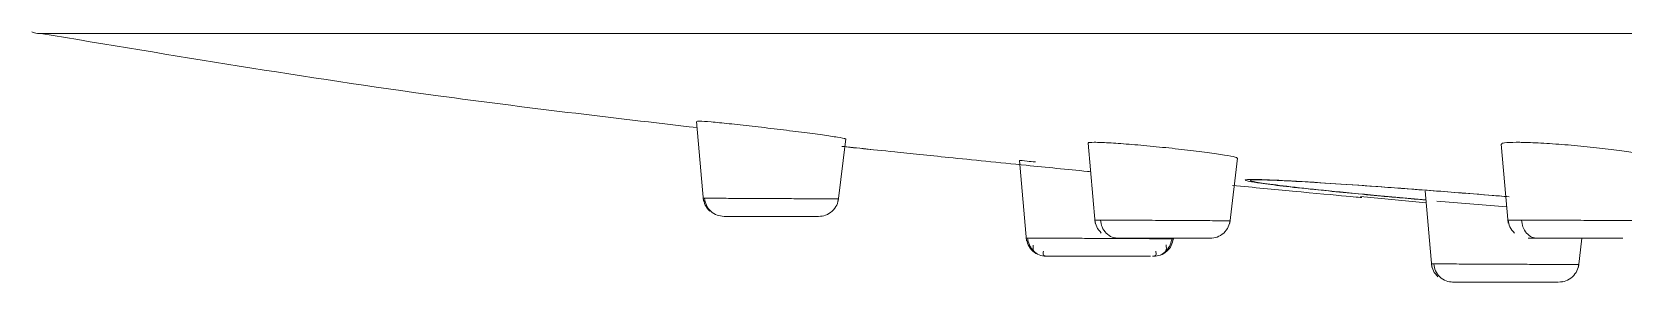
# Model space of a CAD drawing. Extents: x 2239 to 2659, y -1043 to -449.
# Drawn here: x 2340.4 to 2348.41, y -604.24 to -602.99 of the extents above; entities that cross this region are included whole.
import ezdxf

# ---------------------------------------------------------------- set-up
doc = ezdxf.new("R2010")
doc.units = 0
doc.header["$LTSCALE"] = 7
doc.header["$MEASUREMENT"] = 0
doc.layers.get('0').update_dxf_attribs({"color": 2, "linetype": 'CONTINUOUS'})

msp = doc.modelspace()

# ---------------------------------------------------------------- linework, layer by layer
at = {"color": 8, "linetype": 'Continuous', "lineweight": 15}
for p, q in [((2362.2509, -602.9948), (2340.4286, -602.9948)), ((2347.4162, -603.83), (2347.1691, -603.8081)), ((2347.8231, -603.8647), (2347.4717, -603.836)), ((2347.4551, -604.1521), (2347.4478, -604.1521))]:
    msp.add_line(p, q, dxfattribs=at)
at = {"color": 7, "linetype": 'Continuous', "lineweight": 15}
for p, q in [((2343.7457, -603.4359), (2343.7457, -603.4361)), ((2343.7457, -603.4361), (2343.7808, -603.8362)), ((2344.4584, -603.8362), (2344.4966, -603.5243)), ((2344.5839, -603.5729), (2344.4844, -603.5625)), ((2344.6218, -603.5768), (2344.5839, -603.5729)), ((2345.7159, -603.5451), (2345.7516, -603.9467)), ((2347.7944, -603.5498), (2347.8306, -603.9467)), ((2345.3707, -603.6317), (2345.4061, -604.0364)), ((2346.429, -603.9467), (2346.4686, -603.6208)), ((2347.0872, -603.8135), (2347.4175, -603.8445)), ((2347.4123, -603.7854), (2347.4459, -604.1676)), ((2343.8838, -603.9134), (2343.8837, -603.9134)), ((2348.1832, -604.1676), (2348.2009, -604.0234)), ((2347.549, -604.2434), (2347.5519, -604.2434)), ((2348.0855, -604.2434), (2348.1043, -604.2399))]:
    msp.add_line(p, q, dxfattribs=at)
for centre, radius, start, end in [((2340.4489, -602.8765), 0.12, 246.1609, 260.24394), ((2347.1653, -603.6607), 0.1475, 266.42322, 271.47418)]:
    msp.add_arc(centre, radius, start, end, dxfattribs=at)
for points, knots in [([(2340.445, -602.9938), (2341.111, -603.105), (2342.2086, -603.2883), (2343.3138, -603.4168), (2343.7484, -603.4673)], [0, 0, 0, 0, 0.606778, 1, 1, 1, 1]), ([(2344.4914, -603.5237), (2344.4926, -603.5234), (2344.4968, -603.5225), (2344.4591, -603.5158), (2344.3839, -603.5047), (2344.2766, -603.4904), (2344.1521, -603.4749), (2344.0235, -603.4598), (2343.906, -603.4469), (2343.8128, -603.4378), (2343.7691, -603.4346), (2343.7482, -603.4339), (2343.7497, -603.435), (2343.7507, -603.4357)], [0, 0, 0, 0, 0.046187, 0.152641, 0.25937, 0.366637, 0.474421, 0.582489, 0.69046, 0.797986, 0.90492, 0.938163, 1, 1, 1, 1]), ([(2344.477, -603.5618), (2344.5054, -603.5647), (2344.5554, -603.57), (2344.7474, -603.5898), (2345.0178, -603.6176), (2345.3611, -603.6521), (2345.6147, -603.6776), (2345.7236, -603.6881), (2345.7287, -603.6886)], [0, 0, 0, 0, 0.21543, 0.379928, 0.585452, 0.821239, 0.991598, 1, 1, 1, 1]), ([(2345.7464, -603.541), (2345.7308, -603.5412), (2345.7117, -603.5414), (2345.7183, -603.5443), (2345.7195, -603.5448)], [0, 0, 0, 0, 0.8207962, 1, 1, 1, 1]), ([(2346.4653, -603.6204), (2346.4641, -603.6188), (2346.4615, -603.6153), (2346.4073, -603.6052), (2346.3187, -603.5923), (2346.203, -603.5781), (2346.0748, -603.5643), (2345.9483, -603.5526), (2345.8388, -603.5443), (2345.7754, -603.5412), (2345.752, -603.541), (2345.7464, -603.541)], [0, 0, 0, 0, 0.099004, 0.221575, 0.344641, 0.468188, 0.591991, 0.715708, 0.839018, 0.961773, 1, 1, 1, 1]), ([(2347.8696, -603.541), (2347.8469, -603.5414), (2347.8031, -603.5422), (2347.7982, -603.5472), (2347.7958, -603.5497)], [0, 0, 0, 0, 0.517446, 1, 1, 1, 1]), ([(2348.5454, -603.6158), (2348.5461, -603.6156), (2348.5532, -603.6132), (2348.5265, -603.605), (2348.4644, -603.5923), (2348.3648, -603.5781), (2348.2441, -603.5644), (2348.1146, -603.5526), (2347.9921, -603.5443), (2347.9124, -603.5412), (2347.8778, -603.541), (2347.8696, -603.541)], [0, 0, 0, 0, 0.014594, 0.148651, 0.283246, 0.418367, 0.553769, 0.689075, 0.823935, 0.958194, 1, 1, 1, 1]), ([(2345.451, -603.6399), (2345.4362, -603.6384), (2345.3934, -603.6341), (2345.3734, -603.6321), (2345.3713, -603.6318), (2345.3707, -603.6317)], [0, 0, 0, 0, 0.286283, 0.830439, 1, 1, 1, 1]), ([(2346.7611, -603.7371), (2346.8241, -603.7407), (2346.9499, -603.7481), (2347.2024, -603.7656), (2347.4847, -603.7868), (2347.7026, -603.8037), (2347.8188, -603.8134), (2347.8348, -603.8147)], [0, 0, 0, 0, 0.240337, 0.480595, 0.720997, 0.961514, 1, 1, 1, 1]), ([(2346.7646, -603.7369), (2346.8034, -603.7391), (2346.8979, -603.7444), (2347.0993, -603.758), (2347.3522, -603.7765), (2347.6032, -603.7957), (2347.7666, -603.8091), (2347.8348, -603.8147)], [0, 0, 0, 0, 0.156367, 0.381025, 0.607599, 0.836082, 1, 1, 1, 1]), ([(2346.4434, -603.7578), (2346.5492, -603.7678), (2346.7975, -603.7913), (2346.9956, -603.8097), (2347.0891, -603.8183), (2347.0902, -603.8185), (2347.0908, -603.8185)], [0, 0, 0, 0, 0.2697937, 0.6326933, 0.796904, 1, 1, 1, 1]), ([(2347.0851, -603.818), (2347.0858, -603.818), (2347.0891, -603.8184), (2347.092, -603.8186), (2347.0943, -603.8188)], [0, 0, 0, 0, 0.233785, 1, 1, 1, 1]), ([(2343.7795, -603.8213), (2343.7816, -603.8333), (2343.786, -603.8583), (2343.8029, -603.8773), (2343.8116, -603.8871)], [0, 0, 0, 0, 0.481968, 1, 1, 1, 1]), ([(2343.7859, -603.8221), (2343.7881, -603.8339), (2343.7928, -603.8583), (2343.8159, -603.8887), (2343.8477, -603.9095), (2343.8719, -603.9121), (2343.8837, -603.9134)], [0, 0, 0, 0, 0.241136, 0.499941, 0.758776, 1, 1, 1, 1]), ([(2344.428, -603.8871), (2344.4174, -603.8949), (2344.3971, -603.9101), (2344.3718, -603.9123), (2344.3596, -603.9134)], [0, 0, 0, 0, 0.5179626, 1, 1, 1, 1]), ([(2344.428, -603.8871), (2344.4174, -603.8949), (2344.3971, -603.9101), (2344.3718, -603.9123), (2344.3596, -603.9134)], [0, 0, 0, 0, 0.517963, 1, 1, 1, 1]), ([(2344.428, -603.8871), (2344.4367, -603.8773), (2344.4536, -603.8583), (2344.458, -603.8333), (2344.4601, -603.8213)], [0, 0, 0, 0, 0.5180319, 1, 1, 1, 1]), ([(2344.428, -603.8871), (2344.4367, -603.8773), (2344.4536, -603.8583), (2344.458, -603.8333), (2344.4601, -603.8213)], [0, 0, 0, 0, 0.518032, 1, 1, 1, 1]), ([(2343.8837, -603.9134), (2343.8932, -603.9134), (2343.9123, -603.9134), (2343.9819, -603.9134), (2344.0704, -603.9134), (2344.1668, -603.9134), (2344.2564, -603.9134), (2344.3235, -603.9134), (2344.3592, -603.9134), (2344.3567, -603.9134), (2344.3558, -603.9134)], [0, 0, 0, 0, 0.132342, 0.265786, 0.39901, 0.532318, 0.665657, 0.798958, 0.932499, 1, 1, 1, 1]), ([(2345.7503, -603.9313), (2345.7524, -603.9433), (2345.7567, -603.9683), (2345.7736, -603.9873), (2345.7824, -603.9971)], [0, 0, 0, 0, 0.481965, 1, 1, 1, 1]), ([(2345.8694, -604.0234), (2345.8584, -604.0221), (2345.8357, -604.0195), (2345.8059, -603.9987), (2345.7843, -603.9683), (2345.78, -603.9439), (2345.7779, -603.9321)], [0, 0, 0, 0, 0.241192, 0.500049, 0.758857, 1, 1, 1, 1]), ([(2346.3987, -603.9971), (2346.4075, -603.9873), (2346.4243, -603.9683), (2346.4287, -603.9433), (2346.4308, -603.9313)], [0, 0, 0, 0, 0.518035, 1, 1, 1, 1]), ([(2346.3987, -603.9971), (2346.4075, -603.9873), (2346.4243, -603.9683), (2346.4287, -603.9433), (2346.4308, -603.9313)], [0, 0, 0, 0, 0.518035, 1, 1, 1, 1]), ([(2347.8292, -603.9313), (2347.8313, -603.9433), (2347.8357, -603.9683), (2347.8526, -603.9873), (2347.8613, -603.9971)], [0, 0, 0, 0, 0.481971, 1, 1, 1, 1]), ([(2347.9768, -604.0234), (2347.9672, -604.0221), (2347.9474, -604.0195), (2347.9215, -603.9987), (2347.9026, -603.9683), (2347.8988, -603.9439), (2347.897, -603.9321)], [0, 0, 0, 0, 0.241156, 0.499976, 0.758739, 1, 1, 1, 1]), ([(2346.1451, -604.0256), (2346.1416, -604.0256), (2346.1341, -604.0256), (2346.0793, -604.0254), (2346.0115, -604.0251), (2345.944, -604.0247), (2345.8637, -604.0242), (2345.7752, -604.0238), (2345.6868, -604.0234), (2345.6067, -604.023), (2345.5393, -604.0226), (2345.4713, -604.0222), (2345.4161, -604.0221), (2345.4084, -604.0221), (2345.4049, -604.0221)], [0, 0, 0, 0, 0.098804, 0.214847, 0.279632, 0.348756, 0.422209, 0.499984, 0.577346, 0.650486, 0.719408, 0.784114, 0.900387, 1, 1, 1, 1]), ([(2345.4049, -604.0221), (2345.4072, -604.0339), (2345.4119, -604.0583), (2345.4355, -604.0887), (2345.4679, -604.1095), (2345.4926, -604.1121), (2345.5045, -604.1134)], [0, 0, 0, 0, 0.241277, 0.500061, 0.758794, 1, 1, 1, 1]), ([(2345.4112, -604.0213), (2345.4135, -604.0332), (2345.4169, -604.0514), (2345.4298, -604.0731), (2345.4387, -604.0824), (2345.4432, -604.0871)], [0, 0, 0, 0, 0.480835, 0.737829, 1, 1, 1, 1]), ([(2345.4399, -604.0572), (2345.4386, -604.0681), (2345.4362, -604.0892), (2345.4587, -604.1012), (2345.4697, -604.1071)], [0, 0, 0, 0, 0.515369, 1, 1, 1, 1]), ([(2345.8694, -604.0234), (2345.885, -604.0234), (2345.9164, -604.0234), (2345.9989, -604.0234), (2346.0932, -604.0234), (2346.1878, -604.0234), (2346.2667, -604.0234), (2346.321, -604.0234), (2346.3273, -604.0234), (2346.3305, -604.0234)], [0, 0, 0, 0, 0.142658, 0.286516, 0.430131, 0.573836, 0.717572, 0.861277, 1, 1, 1, 1]), ([(2346.0458, -604.1134), (2346.0574, -604.1122), (2346.0815, -604.1097), (2346.1133, -604.09), (2346.137, -604.0608), (2346.1424, -604.0371), (2346.1451, -604.0256)], [0, 0, 0, 0, 0.240395, 0.498253, 0.757076, 1, 1, 1, 1]), ([(2346.0808, -604.1071), (2346.0915, -604.1011), (2346.1136, -604.0888), (2346.1102, -604.0672), (2346.1084, -604.056)], [0, 0, 0, 0, 0.48467, 1, 1, 1, 1]), ([(2346.1068, -604.0871), (2346.1113, -604.0824), (2346.1201, -604.0731), (2346.1328, -604.0514), (2346.1361, -604.0332), (2346.1383, -604.0213)], [0, 0, 0, 0, 0.262201, 0.519202, 1, 1, 1, 1]), ([(2346.3987, -603.9971), (2346.3882, -604.0049), (2346.3678, -604.0201), (2346.3425, -604.0223), (2346.3303, -604.0234)], [0, 0, 0, 0, 0.5179811, 1, 1, 1, 1]), ([(2346.3987, -603.9971), (2346.3882, -604.0049), (2346.3678, -604.0201), (2346.3425, -604.0223), (2346.3303, -604.0234)], [0, 0, 0, 0, 0.5179811, 1, 1, 1, 1]), ([(2347.9768, -604.0234), (2347.9604, -604.0234), (2347.9276, -604.0234), (2347.93, -604.0234), (2347.9313, -604.0234)], [0, 0, 0, 0, 0.4979016, 1, 1, 1, 1]), ([(2348.4058, -604.0234), (2348.4069, -604.0234), (2348.4111, -604.0234), (2348.3801, -604.0234), (2348.3177, -604.0234), (2348.23, -604.0234), (2348.1343, -604.0234), (2348.0418, -604.0234), (2347.9984, -604.0234), (2347.9768, -604.0234)], [0, 0, 0, 0, 0.055598, 0.213139, 0.370716, 0.528271, 0.68572, 0.843411, 1, 1, 1, 1]), ([(2345.51, -604.1134), (2345.5025, -604.1123), (2345.4866, -604.1099), (2345.4894, -604.095), (2345.4908, -604.0871)], [0, 0, 0, 0, 0.474818, 1, 1, 1, 1]), ([(2345.5045, -604.1134), (2345.5086, -604.1134), (2345.5167, -604.1134), (2345.5789, -604.1134), (2345.6685, -604.1134), (2345.7749, -604.1134), (2345.8819, -604.1134), (2345.9697, -604.1134), (2346.0219, -604.1134), (2346.029, -604.1134), (2346.0304, -604.1134)], [0, 0, 0, 0, 0.137049, 0.275319, 0.413362, 0.551482, 0.689636, 0.827745, 0.966106, 1, 1, 1, 1]), ([(2346.056, -604.0871), (2346.0581, -604.095), (2346.062, -604.1099), (2346.047, -604.1123), (2346.0398, -604.1134)], [0, 0, 0, 0, 0.525256, 1, 1, 1, 1]), ([(2347.4445, -604.1513), (2347.4466, -604.1633), (2347.4509, -604.1883), (2347.4678, -604.2073), (2347.4766, -604.2171)], [0, 0, 0, 0, 0.481965, 1, 1, 1, 1]), ([(2347.4552, -604.1521), (2347.4574, -604.1639), (2347.462, -604.1883), (2347.4848, -604.2187), (2347.5163, -604.2395), (2347.5403, -604.2421), (2347.5519, -604.2434)], [0, 0, 0, 0, 0.241138, 0.499943, 0.758773, 1, 1, 1, 1]), ([(2348.153, -604.2171), (2348.1425, -604.2249), (2348.1221, -604.2401), (2348.0969, -604.2423), (2348.0847, -604.2434)], [0, 0, 0, 0, 0.518053, 1, 1, 1, 1]), ([(2348.153, -604.2171), (2348.1618, -604.2073), (2348.1787, -604.1883), (2348.183, -604.1633), (2348.1852, -604.1513)], [0, 0, 0, 0, 0.518029, 1, 1, 1, 1]), ([(2347.5519, -604.2434), (2347.5642, -604.2434), (2347.5889, -604.2434), (2347.6708, -604.2434), (2347.7721, -604.2434), (2347.8808, -604.2434), (2347.9785, -604.2434), (2348.0543, -604.2434), (2348.073, -604.2434), (2348.0823, -604.2434)], [0, 0, 0, 0, 0.141859, 0.28498, 0.42786, 0.570827, 0.713828, 0.85678, 1, 1, 1, 1])]:
    msp.add_open_spline(points, degree=3, knots=knots, dxfattribs=at)
at = {"color": 8, "linetype": 'Continuous', "lineweight": 15}
for points, knots in [([(2347.1561, -603.8079), (2347.0505, -603.7978), (2346.8032, -603.774), (2346.6054, -603.7506), (2346.5144, -603.736), (2346.4942, -603.7279), (2346.5648, -603.7272), (2346.6709, -603.7313), (2346.7469, -603.7358), (2346.7646, -603.7369)], [0, 0, 0, 0, 0.177115, 0.414489, 0.517582, 0.653645, 0.83756, 0.962125, 1, 1, 1, 1]), ([(2347.1691, -603.8081), (2347.0855, -603.8002), (2346.9184, -603.7843), (2346.7273, -603.7637), (2346.5927, -603.7468), (2346.5264, -603.7351), (2346.5326, -603.7293), (2346.6053, -603.7293), (2346.7092, -603.7345), (2346.7611, -603.7371)], [0, 0, 0, 0, 0.142865, 0.28577, 0.42867, 0.571492, 0.714319, 0.857123, 1, 1, 1, 1]), ([(2347.4163, -603.8312), (2347.3761, -603.8277), (2347.2992, -603.821), (2347.2141, -603.8133), (2347.1683, -603.809), (2347.1561, -603.8079)], [0, 0, 0, 0, 0.444832, 0.852421, 1, 1, 1, 1]), ([(2343.7859, -603.8221), (2343.7793, -603.8221), (2343.772, -603.822), (2343.7846, -603.8221), (2343.7859, -603.8221)], [0, 0, 0, 0, 0.89262, 1, 1, 1, 1]), ([(2344.4563, -603.8255), (2344.4572, -603.8255), (2344.461, -603.8255), (2344.437, -603.8254), (2344.3946, -603.8251), (2344.3434, -603.8248), (2344.2751, -603.8244), (2344.1928, -603.8239), (2344.1082, -603.8235), (2344.0306, -603.823), (2343.9638, -603.8227), (2343.8897, -603.8224), (2343.8194, -603.8221), (2343.7966, -603.8221), (2343.7859, -603.8221)], [0, 0, 0, 0, 0.034569, 0.147082, 0.214488, 0.289186, 0.371157, 0.460382, 0.548638, 0.623078, 0.694238, 0.76212, 0.887524, 1, 1, 1, 1]), ([(2345.7779, -603.9321), (2345.7645, -603.9321), (2345.7473, -603.9321), (2345.7532, -603.9321), (2345.7546, -603.9322)], [0, 0, 0, 0, 0.775335, 1, 1, 1, 1]), ([(2346.4279, -603.9354), (2346.4277, -603.9354), (2346.4273, -603.9353), (2346.3907, -603.935), (2346.3279, -603.9346), (2346.2515, -603.934), (2346.1618, -603.9335), (2346.0536, -603.933), (2345.9409, -603.9325), (2345.8359, -603.9321), (2345.7967, -603.9321), (2345.7779, -603.9321)], [0, 0, 0, 0, 0.067524, 0.203429, 0.291389, 0.392437, 0.506531, 0.594821, 0.740134, 0.875193, 1, 1, 1, 1]), ([(2347.897, -603.9321), (2347.8777, -603.9321), (2347.8382, -603.9321), (2347.8336, -603.9322), (2347.8313, -603.9323)], [0, 0, 0, 0, 0.488173, 1, 1, 1, 1]), ([(2348.5075, -603.9352), (2348.5081, -603.9352), (2348.5121, -603.9351), (2348.5005, -603.9349), (2348.4777, -603.9346), (2348.4343, -603.9343), (2348.3752, -603.9338), (2348.3046, -603.9334), (2348.213, -603.933), (2348.1021, -603.9326), (2347.9824, -603.9322), (2347.9255, -603.9321), (2347.897, -603.9321)], [0, 0, 0, 0, 0.014756, 0.092814, 0.17999, 0.275657, 0.371738, 0.467796, 0.56153, 0.707118, 0.853267, 1, 1, 1, 1]), ([(2348.1821, -604.1555), (2348.1829, -604.1555), (2348.1881, -604.1554), (2348.1668, -604.1554), (2348.1271, -604.1552), (2348.0756, -604.1548), (2348.0043, -604.1544), (2347.9147, -604.1539), (2347.8211, -604.1534), (2347.7349, -604.1531), (2347.6612, -604.1527), (2347.5784, -604.1523), (2347.4976, -604.1521), (2347.4688, -604.1521), (2347.4551, -604.1521)], [0, 0, 0, 0, 0.020191, 0.129177, 0.196334, 0.271794, 0.355547, 0.447565, 0.541853, 0.616994, 0.688944, 0.757707, 0.885136, 1, 1, 1, 1])]:
    msp.add_open_spline(points, degree=3, knots=knots, dxfattribs=at)

doc.saveas('drawing.dxf')
